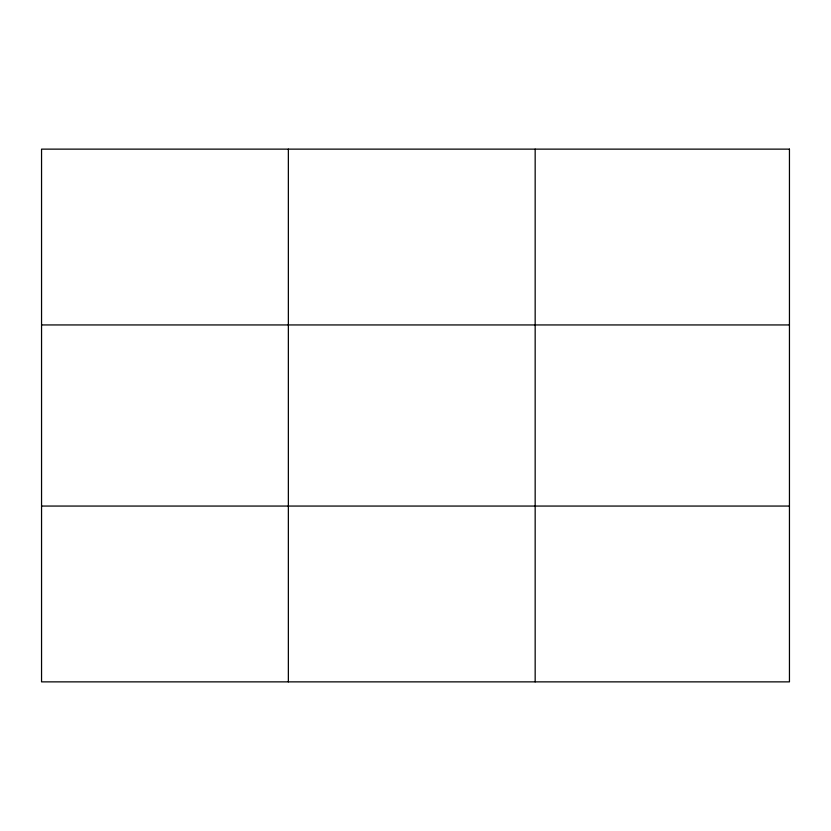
<?xml version="1.0" encoding="UTF-8"?>
<svg xmlns="http://www.w3.org/2000/svg" width="831" height="831" viewBox="0 0 831 831"><rect width="100%" height="100%" fill="white"/><g stroke="black" fill="none" stroke-linecap="round" stroke-linejoin="round"><path stroke-width="1.25" d="M288.357 149.133L288.357 681.867M535.164 149.133L535.164 681.867M41.55 324.942L789.45 324.942M41.55 506.058L789.45 506.058M789.45 149.133L789.45 681.867L41.55 681.867L41.55 149.133L789.45 149.133"/></g></svg>
